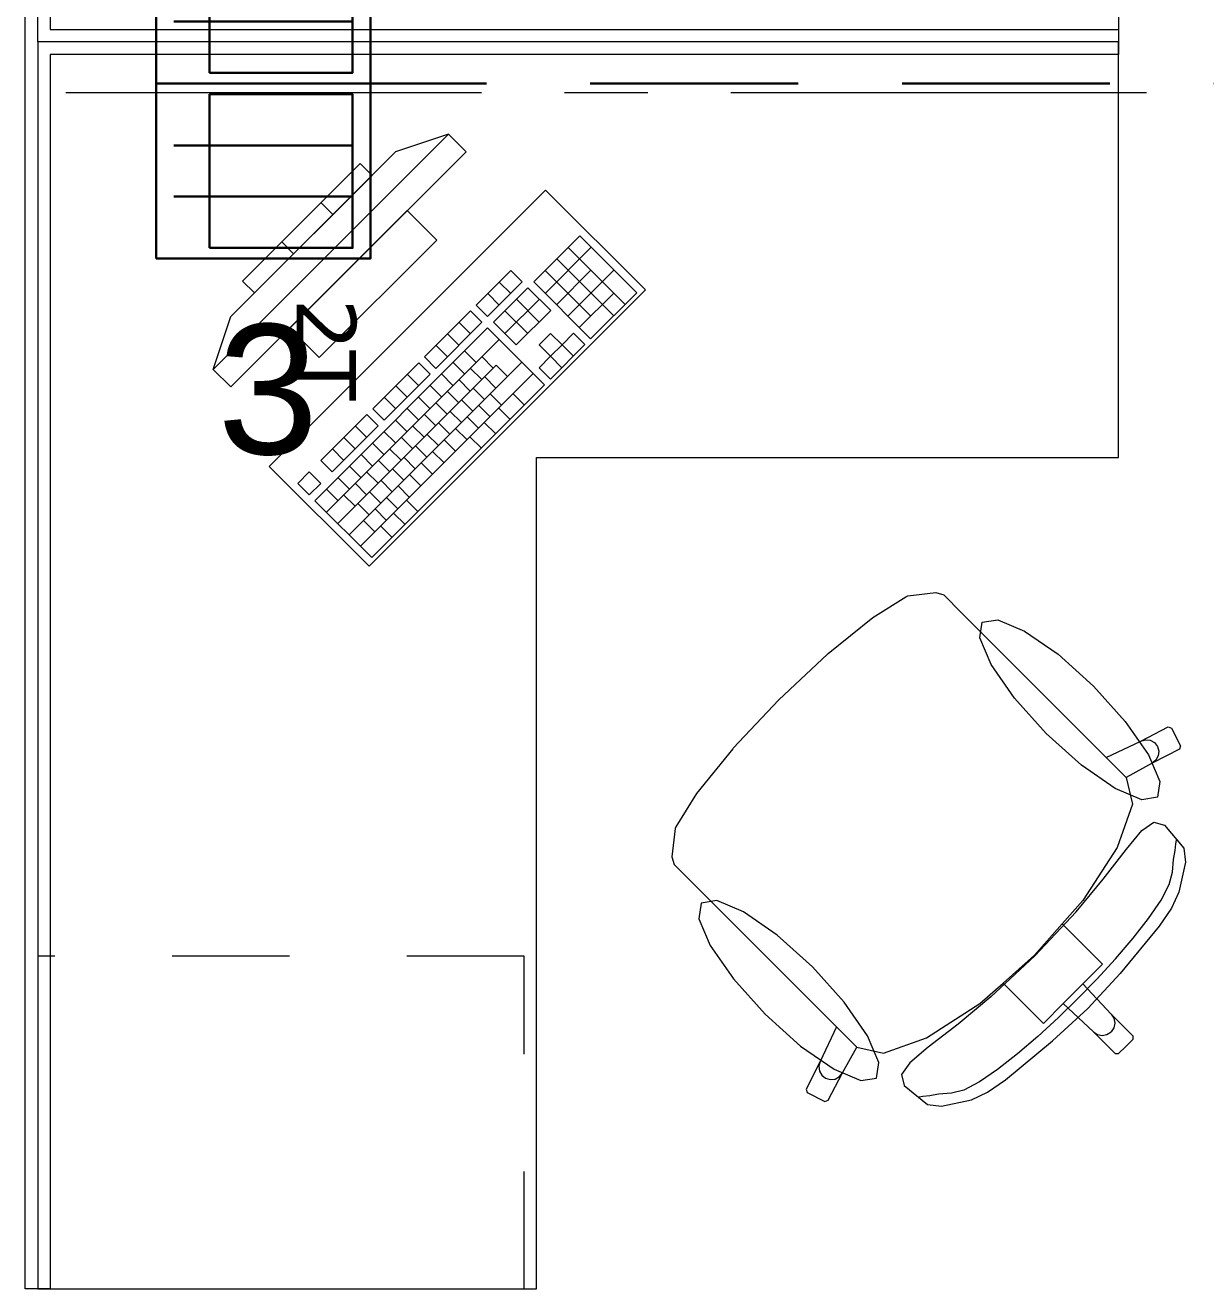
# Model space of a CAD drawing. Header units: inches. Extents: x -19 to 5698, y -728 to 92.
# Drawn here: x 103.226 to 104.646, y 19.461 to 20.981 of the extents above; entities that cross this region are included whole.
import ezdxf

# ---------------------------------------------------------------- set-up
doc = ezdxf.new("R2010")
doc.units = ezdxf.units.IN
doc.header["$MEASUREMENT"] = 0
for name, pattern in [('HIDDEN', [0.375, 0.25, -0.125]), ('Punto & Raya', [0.65, 0.5, -0.075, 0, -0.075]), ('Rayas', [0.282222, 0.141111, -0.141111])]:
    doc.linetypes.add(name, pattern=pattern)
doc.layers.get('0').update_dxf_attribs({"color": 61})
doc.layers.add('00 conduct tomacorr', color=120, linetype='HIDDEN', lineweight=30)
doc.layers.add('00 IE LUZ EMERGENCIA', color=253, linetype='Continuous', lineweight=0)
doc.layers.add('02 _ ARQ _ ALB _ Ejes Generales', color=251, linetype='Continuous')
doc.layers.add('Interior - Mobiliario', color=7, linetype='Continuous')
doc.styles.add('Annotative', font='arial.ttf')

# ---------------------------------------------------------------- blocks, each defined once
blk = doc.blocks.new('CAJA POP UP 6 MODULOS')
at = {"layer": '00 conduct tomacorr', "linetype": 'Continuous'}
for p, q in [((-0.095, -0.165), (-0.095, -0.0151)), ((-0.052, -0.165), (-0.052, -0.0151)), ((0.052, -0.165), (0.052, -0.0151)), ((0.095, -0.165), (0.095, -0.0151)), ((0, -0.165), (0, -0.18))]:
    blk.add_line(p, q, dxfattribs=at)
for points in [[(-0.147, 0), (0.147, 0), (0.147, -0.18), (-0.147, -0.18)], [(0, 0), (0.147, 0), (0.147, -0.18), (0, -0.18)]]:
    blk.add_lwpolyline(points, close=True, dxfattribs=at)
for points in [[(-0.138, -0.045), (-0.009, -0.045), (-0.009, -0.165), (-0.138, -0.165), (-0.138, -0.045)], [(0.009, -0.045), (0.138, -0.045), (0.138, -0.165), (0.009, -0.165), (0.009, -0.045)]]:
    blk.add_lwpolyline(points, dxfattribs=at)
at = {"color": 1, "insert": (-0.1807, -0.168), "char_height": 0.05, "attachment_point": 1, "rotation": 180}
blk.add_mtext_dynamic_manual_height_columns('{\\fVerdana|b0|i0|c0|p34;2T}', width=0.000481, gutter_width=0.1561, heights=[0], dxfattribs=at)

msp = doc.modelspace()

# ---------------------------------------------------------------- linework, layer by layer
at = {"layer": '00 conduct tomacorr'}
msp.add_line((103.5309, 20.9107), (110.8407, 20.9107), dxfattribs=at)
at = {"layer": '02 _ ARQ _ ALB _ Ejes Generales', "color": 251, "linetype": 'Punto & Raya', "lineweight": 13, "true_color": 0x636466}
msp.add_line((103.2749, 20.9), (105.2749, 20.9), dxfattribs=at)
at = {"layer": 'Interior - Mobiliario', "color": 175, "linetype": 'Continuous', "lineweight": 13}
for p, q in [((103.2263, 20.9757), (103.2263, 22.4607)), ((103.2563, 22.4607), (103.2563, 20.9757)), ((103.2263, 20.9457), (103.2263, 20.9757)), ((103.2563, 20.9757), (104.5413, 20.9757)), ((104.5413, 20.9757), (104.5413, 20.9457)), ((103.2263, 19.4607), (103.2263, 20.9457)), ((103.2563, 20.9457), (103.2563, 19.4607)), ((104.5413, 20.9457), (103.2563, 20.9457)), ((103.7352, 20.8496), (103.4524, 20.5668)), ((103.7352, 20.8496), (103.6716, 20.8284)), ((103.7564, 20.8284), (103.7352, 20.8496)), ((103.4736, 20.5456), (103.7564, 20.8284)), ((103.4736, 20.6304), (103.6716, 20.8284)), ((103.6291, 20.8143), (103.4877, 20.6729)), ((103.6433, 20.8001), (103.6291, 20.8143)), ((103.5019, 20.6587), (103.6433, 20.8001)), ((103.5961, 20.753), (103.582, 20.7671)), ((103.6857, 20.7577), (103.5443, 20.6163)), ((103.7211, 20.7224), (103.6857, 20.7577)), ((103.549, 20.7059), (103.5348, 20.72)), ((103.5796, 20.5809), (103.7211, 20.7224)), ((103.8932, 20.7273), (103.8378, 20.6719)), ((103.9617, 20.6588), (103.8932, 20.7273)), ((103.8515, 20.6582), (103.9069, 20.7136)), ((103.9479, 20.6449), (103.8793, 20.7135)), ((103.934, 20.6311), (103.8655, 20.6996)), ((103.4877, 20.6729), (103.5019, 20.6587)), ((103.8103, 20.6856), (103.7687, 20.644)), ((103.824, 20.6719), (103.8103, 20.6856)), ((103.9065, 20.6309), (103.8516, 20.6858)), ((103.8652, 20.6445), (103.9067, 20.6861)), ((103.8789, 20.6308), (103.9343, 20.6862)), ((103.7824, 20.6303), (103.824, 20.6719)), ((103.7963, 20.6442), (103.7826, 20.6579)), ((103.8308, 20.665), (103.7893, 20.6235)), ((103.8101, 20.658), (103.7964, 20.6717)), ((103.8583, 20.6376), (103.8308, 20.665)), ((103.8378, 20.6719), (103.9063, 20.6034)), ((103.8926, 20.6171), (103.9342, 20.6586)), ((103.9063, 20.6034), (103.9617, 20.6588)), ((103.7687, 20.644), (103.7824, 20.6303)), ((103.803, 20.6098), (103.8446, 20.6513)), ((103.8444, 20.6237), (103.817, 20.6512)), ((103.4524, 20.5668), (103.4736, 20.6304)), ((103.7618, 20.6371), (103.7064, 20.5817)), ((103.7755, 20.6234), (103.7618, 20.6371)), ((103.8306, 20.6099), (103.8031, 20.6373)), ((103.8167, 20.5961), (103.8583, 20.6376)), ((103.5443, 20.6163), (103.5796, 20.5809)), ((103.7824, 20.6166), (103.5747, 20.4088)), ((103.7201, 20.568), (103.7755, 20.6234)), ((103.7617, 20.6096), (103.748, 20.6233)), ((103.8509, 20.548), (103.7824, 20.6166)), ((103.7893, 20.6235), (103.8167, 20.5961)), ((103.5884, 20.3951), (103.7961, 20.6028)), ((103.7478, 20.5957), (103.7341, 20.6094)), ((103.8581, 20.61), (103.8443, 20.5962)), ((103.8443, 20.5962), (103.858, 20.5825)), ((103.8579, 20.5549), (103.8994, 20.5965)), ((103.858, 20.5825), (103.8719, 20.5963)), ((103.8719, 20.5963), (103.8581, 20.61)), ((103.8857, 20.6102), (103.8719, 20.5963)), ((103.8856, 20.5826), (103.8719, 20.5963)), ((103.8994, 20.5965), (103.8857, 20.6102)), ((103.7064, 20.5817), (103.7201, 20.568)), ((103.734, 20.5819), (103.7203, 20.5956)), ((103.7684, 20.5751), (103.7547, 20.5889)), ((103.789, 20.5684), (103.7753, 20.5821)), ((103.858, 20.5825), (103.8442, 20.5686)), ((103.8717, 20.5688), (103.858, 20.5825)), ((103.4524, 20.5668), (103.4736, 20.5456)), ((103.6021, 20.3814), (103.7925, 20.5718)), ((103.6158, 20.3677), (103.8235, 20.5754)), ((103.6995, 20.5748), (103.6441, 20.5194)), ((103.7132, 20.5611), (103.6995, 20.5748)), ((103.7545, 20.5613), (103.7408, 20.575)), ((103.7752, 20.5545), (103.7615, 20.5682)), ((103.8062, 20.5581), (103.7925, 20.5718)), ((103.8442, 20.5686), (103.8579, 20.5549)), ((103.6295, 20.354), (103.8372, 20.5617)), ((103.6578, 20.5057), (103.7132, 20.5611)), ((103.6994, 20.5472), (103.6856, 20.561)), ((103.7407, 20.5474), (103.727, 20.5612)), ((103.7613, 20.5407), (103.7476, 20.5544)), ((103.7924, 20.5443), (103.7786, 20.558)), ((103.6432, 20.3403), (103.8509, 20.548)), ((103.6855, 20.5334), (103.6718, 20.5471)), ((103.7269, 20.5336), (103.7131, 20.5473)), ((103.7475, 20.5268), (103.7338, 20.5405)), ((103.7785, 20.5304), (103.7648, 20.5441)), ((103.7992, 20.5236), (103.7854, 20.5373)), ((103.8267, 20.5238), (103.813, 20.5375)), ((103.6717, 20.5196), (103.658, 20.5333)), ((103.713, 20.5198), (103.6993, 20.5335)), ((103.7336, 20.513), (103.7199, 20.5267)), ((103.7647, 20.5166), (103.751, 20.5303)), ((103.7853, 20.5098), (103.7716, 20.5235)), ((103.8094, 20.5064), (103.7957, 20.5202)), ((103.6372, 20.5125), (103.5818, 20.4571)), ((103.6509, 20.4988), (103.6372, 20.5125)), ((103.6441, 20.5194), (103.6578, 20.5057)), ((103.6853, 20.4921), (103.6716, 20.5058)), ((103.6992, 20.5059), (103.6854, 20.5196)), ((103.7198, 20.4991), (103.7061, 20.5128)), ((103.7508, 20.5027), (103.7371, 20.5164)), ((103.7715, 20.4959), (103.7577, 20.5096)), ((103.5955, 20.4434), (103.6509, 20.4988)), ((103.637, 20.4849), (103.6233, 20.4986)), ((103.6715, 20.4782), (103.6577, 20.4919)), ((103.7059, 20.4853), (103.6922, 20.499)), ((103.737, 20.4889), (103.7233, 20.5026)), ((103.7576, 20.4821), (103.7439, 20.4958)), ((103.7921, 20.4891), (103.7784, 20.5028)), ((103.6232, 20.4711), (103.6095, 20.4848)), ((103.6576, 20.4644), (103.6439, 20.4781)), ((103.6921, 20.4714), (103.6784, 20.4851)), ((103.7093, 20.4612), (103.6956, 20.4749)), ((103.7231, 20.475), (103.7094, 20.4887)), ((103.7438, 20.4682), (103.73, 20.4819)), ((103.7748, 20.4718), (103.7611, 20.4855)), ((103.6094, 20.4572), (103.5956, 20.471)), ((103.6438, 20.4505), (103.6301, 20.4642)), ((103.6783, 20.4576), (103.6645, 20.4713)), ((103.6954, 20.4473), (103.6817, 20.461)), ((103.7299, 20.4544), (103.7162, 20.4681)), ((103.5818, 20.4571), (103.5955, 20.4434)), ((103.6299, 20.4367), (103.6162, 20.4504)), ((103.6644, 20.4437), (103.6507, 20.4574)), ((103.6816, 20.4335), (103.6679, 20.4472)), ((103.7161, 20.4405), (103.7024, 20.4542)), ((103.5679, 20.4433), (103.5541, 20.4294)), ((103.5541, 20.4294), (103.5678, 20.4157)), ((103.5678, 20.4157), (103.5817, 20.4295)), ((103.5817, 20.4295), (103.5679, 20.4433)), ((103.6161, 20.4228), (103.6024, 20.4365)), ((103.6367, 20.416), (103.623, 20.4297)), ((103.6506, 20.4299), (103.6368, 20.4436)), ((103.6677, 20.4196), (103.654, 20.4333)), ((103.7022, 20.4267), (103.6885, 20.4404)), ((103.6022, 20.409), (103.5885, 20.4227)), ((103.6229, 20.4022), (103.6091, 20.4159)), ((103.6539, 20.4058), (103.6402, 20.4195)), ((103.6884, 20.4128), (103.6747, 20.4266)), ((103.5747, 20.4088), (103.6432, 20.3403)), ((103.64, 20.3919), (103.6263, 20.4056)), ((103.6607, 20.3851), (103.647, 20.3989)), ((103.6745, 20.399), (103.6608, 20.4127)), ((103.6986, 20.3957), (103.6849, 20.4094)), ((103.6468, 20.3713), (103.6331, 20.385)), ((103.683, 20.3801), (103.6693, 20.3938)), ((103.6675, 20.3645), (103.6538, 20.3782)), ((104.2455, 20.2684), (104.2855, 20.2933)), ((104.2855, 20.2933), (104.2877, 20.2942)), ((104.2877, 20.2942), (104.3216, 20.2982)), ((104.3216, 20.2982), (104.3309, 20.2954)), ((104.3309, 20.2954), (104.3528, 20.2734)), ((104.1918, 20.2249), (104.2455, 20.2684)), ((104.3528, 20.2734), (104.3783, 20.2479)), ((104.3783, 20.2479), (104.5262, 20.1)), ((104.1327, 20.1693), (104.191, 20.2242)), ((104.191, 20.2242), (104.1918, 20.2249)), ((104.1327, 20.1693), (104.0778, 20.111)), ((104.568, 20.1196), (104.6011, 20.1366)), ((104.6011, 20.1366), (104.6051, 20.1353)), ((104.6051, 20.1353), (104.6159, 20.1139)), ((104.0771, 20.1102), (104.0336, 20.0565)), ((104.0778, 20.111), (104.0771, 20.1102)), ((104.5262, 20.1), (104.568, 20.1196)), ((104.568, 20.1196), (104.5736, 20.1212)), ((104.5736, 20.1212), (104.5794, 20.1206)), ((104.5794, 20.1206), (104.5845, 20.1177)), ((104.6146, 20.1099), (104.5815, 20.0929)), ((104.5845, 20.1177), (104.5881, 20.1131)), ((104.5881, 20.1131), (104.5897, 20.1075)), ((104.6159, 20.1139), (104.6146, 20.1099)), ((104.5504, 20.0758), (104.5262, 20.1)), ((104.5861, 20.0966), (104.5815, 20.0929)), ((104.589, 20.1017), (104.5861, 20.0966)), ((104.5897, 20.1075), (104.589, 20.1017)), ((104.5815, 20.0929), (104.5505, 20.0756)), ((104.5504, 20.0758), (104.5505, 20.0756)), ((104.5505, 20.0756), (104.5579, 20.0436)), ((104.0336, 20.0565), (104.0087, 20.0165)), ((104.5579, 20.0436), (104.5396, 19.9917)), ((104.5693, 20.0119), (104.5837, 20.0219)), ((104.5837, 20.0219), (104.5966, 20.0185)), ((104.5966, 20.0185), (104.6198, 19.9907)), ((104.0078, 20.0143), (104.0038, 19.9804)), ((104.0087, 20.0165), (104.0078, 20.0143)), ((104.5507, 19.9896), (104.5693, 20.0119)), ((104.5396, 19.9917), (104.4982, 19.9278)), ((104.5228, 19.9535), (104.5507, 19.9896)), ((104.6093, 19.9879), (104.6101, 19.996)), ((104.6101, 19.996), (104.6109, 20.0005)), ((104.6198, 19.9907), (104.6216, 19.9739)), ((104.0038, 19.9804), (104.0066, 19.9711)), ((104.6061, 19.9618), (104.6073, 19.9772)), ((104.6073, 19.9772), (104.6093, 19.9879)), ((104.6216, 19.9739), (104.6139, 19.9378)), ((104.0066, 19.9711), (104.0286, 19.9492)), ((104.6022, 19.947), (104.6061, 19.9618)), ((104.0286, 19.9492), (104.0541, 19.9237)), ((104.4901, 19.9142), (104.5228, 19.9535)), ((104.5923, 19.9282), (104.6022, 19.947)), ((104.4982, 19.9278), (104.4735, 19.8997)), ((104.5774, 19.9063), (104.5923, 19.9282)), ((104.6139, 19.9378), (104.6049, 19.9185)), ((104.0541, 19.9237), (104.202, 19.7758)), ((104.4406, 19.8614), (104.4901, 19.9142)), ((104.6049, 19.9185), (104.59, 19.8968)), ((104.4735, 19.8997), (104.4401, 19.8619)), ((104.4735, 19.8997), (104.5008, 19.8723)), ((104.59, 19.8968), (104.5432, 19.8401)), ((104.5588, 19.8825), (104.5774, 19.9063)), ((104.5377, 19.8578), (104.5588, 19.8825)), ((104.5008, 19.8723), (104.522, 19.8512)), ((104.4406, 19.8614), (104.3878, 19.8119)), ((104.4023, 19.8285), (104.4401, 19.8619)), ((104.5151, 19.8331), (104.5377, 19.8578)), ((104.522, 19.8512), (104.4983, 19.8275)), ((104.5432, 19.8401), (104.5041, 19.7979)), ((104.3742, 19.8038), (104.4023, 19.8285)), ((104.4023, 19.8285), (104.4297, 19.8012)), ((104.4983, 19.8275), (104.4864, 19.8156)), ((104.4923, 19.8097), (104.5151, 19.8331)), ((104.4983, 19.8275), (104.5323, 19.791)), ((104.3878, 19.8119), (104.3485, 19.7792)), ((104.4923, 19.8097), (104.4689, 19.7869)), ((104.4745, 19.8037), (104.4864, 19.8156)), ((104.3103, 19.7624), (104.3742, 19.8038)), ((104.4297, 19.8012), (104.4508, 19.78)), ((104.4508, 19.78), (104.4745, 19.8037)), ((104.4619, 19.7588), (104.5041, 19.7979)), ((104.4745, 19.8037), (104.511, 19.7697)), ((104.5323, 19.791), (104.5356, 19.7862)), ((104.5323, 19.791), (104.5584, 19.7649)), ((104.202, 19.7758), (104.1824, 19.734)), ((104.2262, 19.7516), (104.202, 19.7758)), ((104.3485, 19.7792), (104.3124, 19.7513)), ((104.4689, 19.7869), (104.4442, 19.7643)), ((104.5367, 19.7804), (104.5355, 19.7747)), ((104.5356, 19.7862), (104.5367, 19.7804)), ((104.2584, 19.7441), (104.3103, 19.7624)), ((104.4442, 19.7643), (104.4195, 19.7432)), ((104.511, 19.7697), (104.5158, 19.7664)), ((104.511, 19.7697), (104.5371, 19.7436)), ((104.5158, 19.7664), (104.5216, 19.7653)), ((104.5216, 19.7653), (104.5273, 19.7665)), ((104.5273, 19.7665), (104.5322, 19.7698)), ((104.5355, 19.7747), (104.5322, 19.7698)), ((104.5584, 19.7607), (104.5499, 19.7521)), ((104.5584, 19.7649), (104.5584, 19.7607)), ((104.2091, 19.7205), (104.2264, 19.7515)), ((104.2262, 19.7516), (104.2264, 19.7515)), ((104.2264, 19.7515), (104.2584, 19.7441)), ((104.3124, 19.7513), (104.2901, 19.7327)), ((104.4052, 19.712), (104.4619, 19.7588)), ((104.5413, 19.7436), (104.5499, 19.7521)), ((104.1824, 19.734), (104.1654, 19.7009)), ((104.1824, 19.734), (104.1808, 19.7284)), ((104.2901, 19.7327), (104.2801, 19.7183)), ((104.4195, 19.7432), (104.3957, 19.7246)), ((104.5371, 19.7436), (104.5413, 19.7436)), ((104.1808, 19.7284), (104.1814, 19.7226)), ((104.1814, 19.7226), (104.1843, 19.7175)), ((104.1843, 19.7175), (104.1889, 19.7139)), ((104.1921, 19.6874), (104.2091, 19.7205)), ((104.2003, 19.713), (104.2054, 19.7159)), ((104.2054, 19.7159), (104.2091, 19.7205)), ((104.2801, 19.7183), (104.2835, 19.7054)), ((104.3957, 19.7246), (104.3738, 19.7097)), ((104.1654, 19.7009), (104.1667, 19.6969)), ((104.1889, 19.7139), (104.1945, 19.7123)), ((104.1945, 19.7123), (104.2003, 19.713)), ((104.2835, 19.7054), (104.3113, 19.6822)), ((104.355, 19.6998), (104.3402, 19.6959)), ((104.3738, 19.7097), (104.355, 19.6998)), ((104.3835, 19.6971), (104.4052, 19.712)), ((104.1667, 19.6969), (104.1881, 19.6861)), ((104.1881, 19.6861), (104.1921, 19.6874)), ((104.306, 19.6919), (104.3015, 19.6911)), ((104.3141, 19.6927), (104.306, 19.6919)), ((104.3248, 19.6947), (104.3141, 19.6927)), ((104.3402, 19.6959), (104.3248, 19.6947)), ((104.3281, 19.6804), (104.3642, 19.6881)), ((104.3642, 19.6881), (104.3835, 19.6971)), ((104.3113, 19.6822), (104.3281, 19.6804)), ((103.2563, 19.4607), (103.2263, 19.4607))]:
    msp.add_line(p, q, dxfattribs=at)
at = {"layer": 'Interior - Mobiliario', "color": 175, "linetype": 'Rayas', "lineweight": 13}
for p, q in [((103.8263, 19.8607), (103.2413, 19.8607)), ((103.8263, 19.4607), (103.8263, 19.8607))]:
    msp.add_line(p, q, dxfattribs=at)
at = {"layer": 'Interior - Mobiliario', "color": 175, "linetype": 'Continuous', "lineweight": 13, "flags": 128}
for points in [[(103.2413, 20.9607), (103.2413, 22.4607), (103.8413, 22.4607), (103.8413, 21.4607), (104.5413, 21.4607), (104.5413, 20.9607)], [(103.2413, 20.9607), (103.2413, 19.4607), (103.8413, 19.4607), (103.8413, 20.4607), (104.5413, 20.4607), (104.5413, 20.9607)], [(103.5195, 20.4501), (103.6397, 20.3299), (103.9721, 20.6623), (103.8519, 20.7825)], [(104.5111, 20.1858), (104.5493, 20.1433), (104.5773, 20.103), (104.5909, 20.0709), (104.588, 20.052), (104.5691, 20.0491), (104.537, 20.0627), (104.4967, 20.0907), (104.4542, 20.1289), (104.416, 20.1714), (104.388, 20.2117), (104.3744, 20.2438), (104.3773, 20.2627), (104.3962, 20.2656), (104.4283, 20.252), (104.4686, 20.224)], [(104.1162, 19.7909), (104.1587, 19.7527), (104.199, 19.7247), (104.2311, 19.7111), (104.25, 19.714), (104.2529, 19.7329), (104.2393, 19.765), (104.2113, 19.8053), (104.1731, 19.8478), (104.1306, 19.886), (104.0903, 19.914), (104.0582, 19.9276), (104.0393, 19.9247), (104.0364, 19.9058), (104.05, 19.8737), (104.078, 19.8334)]]:
    msp.add_lwpolyline(points, close=True, dxfattribs=at)

# ---------------------------------------------------------------- block references
at = {"layer": '00 conduct tomacorr', "xscale": 1.432830642179531, "yscale": 1.432830642179531, "zscale": 1.432830642179531, "rotation": 89.99999999999997}
msp.add_blockref('CAJA POP UP 6 MODULOS', (103.3835, 20.9107), dxfattribs=at)

# ---------------------------------------------------------------- texts
at = {"layer": '00 IE LUZ EMERGENCIA', "style": 'Annotative'}
msp.add_attdef('3', (103.4574, 20.4648), '', height=0.1562, dxfattribs=at)

doc.saveas('drawing.dxf')
